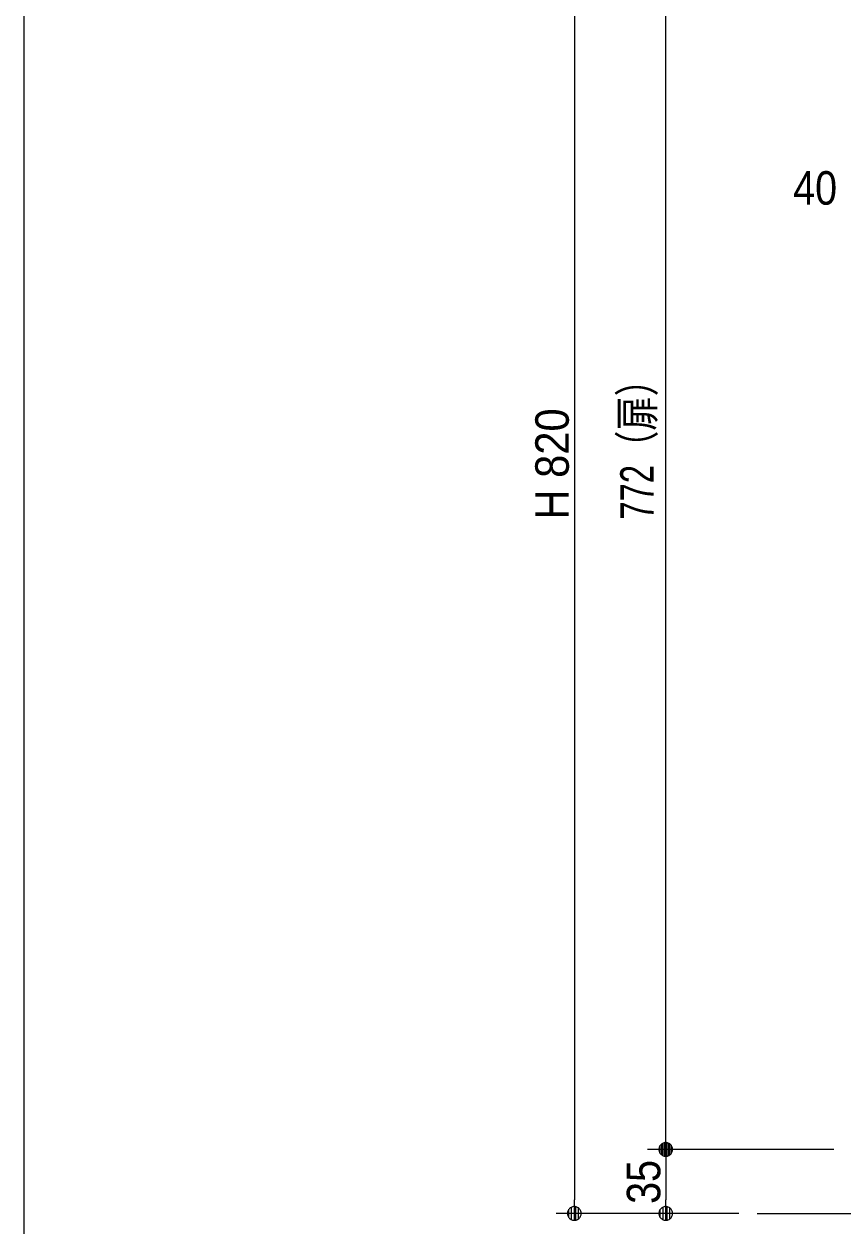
# Model space of a CAD drawing. Units: millimetres, scale not verified. Extents: x -3031 to 3031, y -1522 to 1522.
# Drawn here: x -2894 to -2446, y -907 to -249 of the extents above; entities that cross this region are included whole.
import ezdxf
from ezdxf.enums import TextEntityAlignment as Align

# ---------------------------------------------------------------- set-up
doc = ezdxf.new("R2010")
doc.units = ezdxf.units.MM
doc.header["$LTSCALE"] = 10
for name, color, linetype, lineweight in [('0-0_1図面枠', 7, 'Continuous', 9), ('0-1_5ボウル・キャビネット', 7, 'Continuous', 9), ('0-2_2寸法-1', 7, 'Continuous', 9), ('0-3_0', 7, 'Continuous', 9), ('0-4_2寸法-2', 7, 'Continuous', 9)]:
    doc.layers.add(name, color=color, linetype=linetype, lineweight=lineweight)
doc.styles.add('ＭＳ Ｐゴシック', font='')
doc.styles.get('ＭＳ Ｐゴシック').set_extended_font_data('MS PGothic')

# ---------------------------------------------------------------- blocks, each defined once
blk = doc.blocks.new('グループ-2')
at = {"layer": '0-0_1図面枠'}
blk.add_lwpolyline([(-20000, 13850), (20000, 13850), (20000, -13850), (-20000, -13850)], close=True, dxfattribs=at)
blk = doc.blocks.new('図面枠')
at = {"layer": '0-0_1図面枠'}
blk.add_blockref('グループ-2', (0, 0), dxfattribs=at)
blk = doc.blocks.new('_Dot')
at = {"layer": '0-3_0'}
for p, q in [((-5, 0), (-10, 0)), ((4.89, 1), (-4.89, 1)), ((3.99, 3), (-3.99, 3)), ((4.58, -1.99), (-4.58, -1.99)), ((3, -3.99), (-3, -3.99))]:
    blk.add_line(p, q, dxfattribs=at)
for points in [[(5, 0), (4.96, 0.63), (4.84, 1.24), (4.65, 1.84), (4.38, 2.41), (4.05, 2.94), (3.64, 3.42), (3.19, 3.85), (2.68, 4.22), (2.13, 4.52), (1.55, 4.76), (0.94, 4.91), (0.31, 4.99), (-0.31, 4.99), (-0.94, 4.91), (-1.55, 4.76), (-2.13, 4.52), (-2.68, 4.22), (-3.19, 3.85), (-3.64, 3.42), (-4.05, 2.94), (-4.38, 2.41), (-4.65, 1.84), (-4.84, 1.24), (-4.96, 0.63), (-5, 0), (0, 0)], [(-5, 0), (-4.96, -0.63), (-4.84, -1.24), (-4.65, -1.84), (-4.38, -2.41), (-4.05, -2.94), (-3.64, -3.42), (-3.19, -3.85), (-2.68, -4.22), (-2.13, -4.52), (-1.55, -4.76), (-0.94, -4.91), (-0.31, -4.99), (0.31, -4.99), (0.94, -4.91), (1.55, -4.76), (2.13, -4.52), (2.68, -4.22), (3.19, -3.85), (3.64, -3.42), (4.05, -2.94), (4.38, -2.41), (4.65, -1.84), (4.84, -1.24), (4.96, -0.63), (5, 0), (0, 0)]]:
    blk.add_lwpolyline(points, close=True, dxfattribs=at)

msp = doc.modelspace()

# ---------------------------------------------------------------- linework, layer by layer
at = {"layer": '0-1_5ボウル・キャビネット'}
msp.add_line((-2492.75, -900), (-1992.75, -900), dxfattribs=at)
at = {"layer": '0-2_2寸法-1'}
for p, q in [((-2592.75, -87.5), (-2592.75, -892.5)), ((-2542.75, -857.5), (-2542.75, -100.5)), ((-2450.75, -865), (-2552.75, -865)), ((-2450.75, -865), (-2552.75, -865)), ((-2542.75, -872.5), (-2542.75, -892.5)), ((-2552.75, -900), (-2602.75, -900)), ((-2502.75, -900), (-2552.75, -900))]:
    msp.add_line(p, q, dxfattribs=at)

# ---------------------------------------------------------------- block references
at = {"layer": '0-0_1図面枠', "xscale": 0.1, "yscale": 0.1}
msp.add_blockref('図面枠', (-893.75, 0), dxfattribs=at)
at = {"layer": '0-2_2寸法-1', "xscale": 0.7503418, "yscale": 0.7503418}
for p, rotation in [((-2542.75, -865), 270), ((-2542.75, -865), 90), ((-2592.75, -900), 270), ((-2542.75, -900), 270)]:
    msp.add_blockref('_Dot', p, dxfattribs=dict(at, rotation=rotation))

# ---------------------------------------------------------------- texts
at = {"layer": '0-2_2寸法-1', "style": 'ＭＳ Ｐゴシック'}
for s, height, width, p in [('772（扉）', 18.33, 0.75, (-2543.83, -520.6)), ('H 820', 18.34, 0.95, (-2590.27, -520.49)), ('35', 18.33, 0.9, (-2540.22, -894.8))]:
    msp.add_text(s, height=height, rotation=90, dxfattribs=dict(at, width=width)).set_placement(p, align=Align.BOTTOM_LEFT)
at = {"layer": '0-4_2寸法-2', "style": 'ＭＳ Ｐゴシック', "width": 0.9}
msp.add_text('40', height=18.33, dxfattribs=at).set_placement((-2473.05, -353.76), align=Align.BOTTOM_LEFT)

doc.saveas('drawing.dxf')
